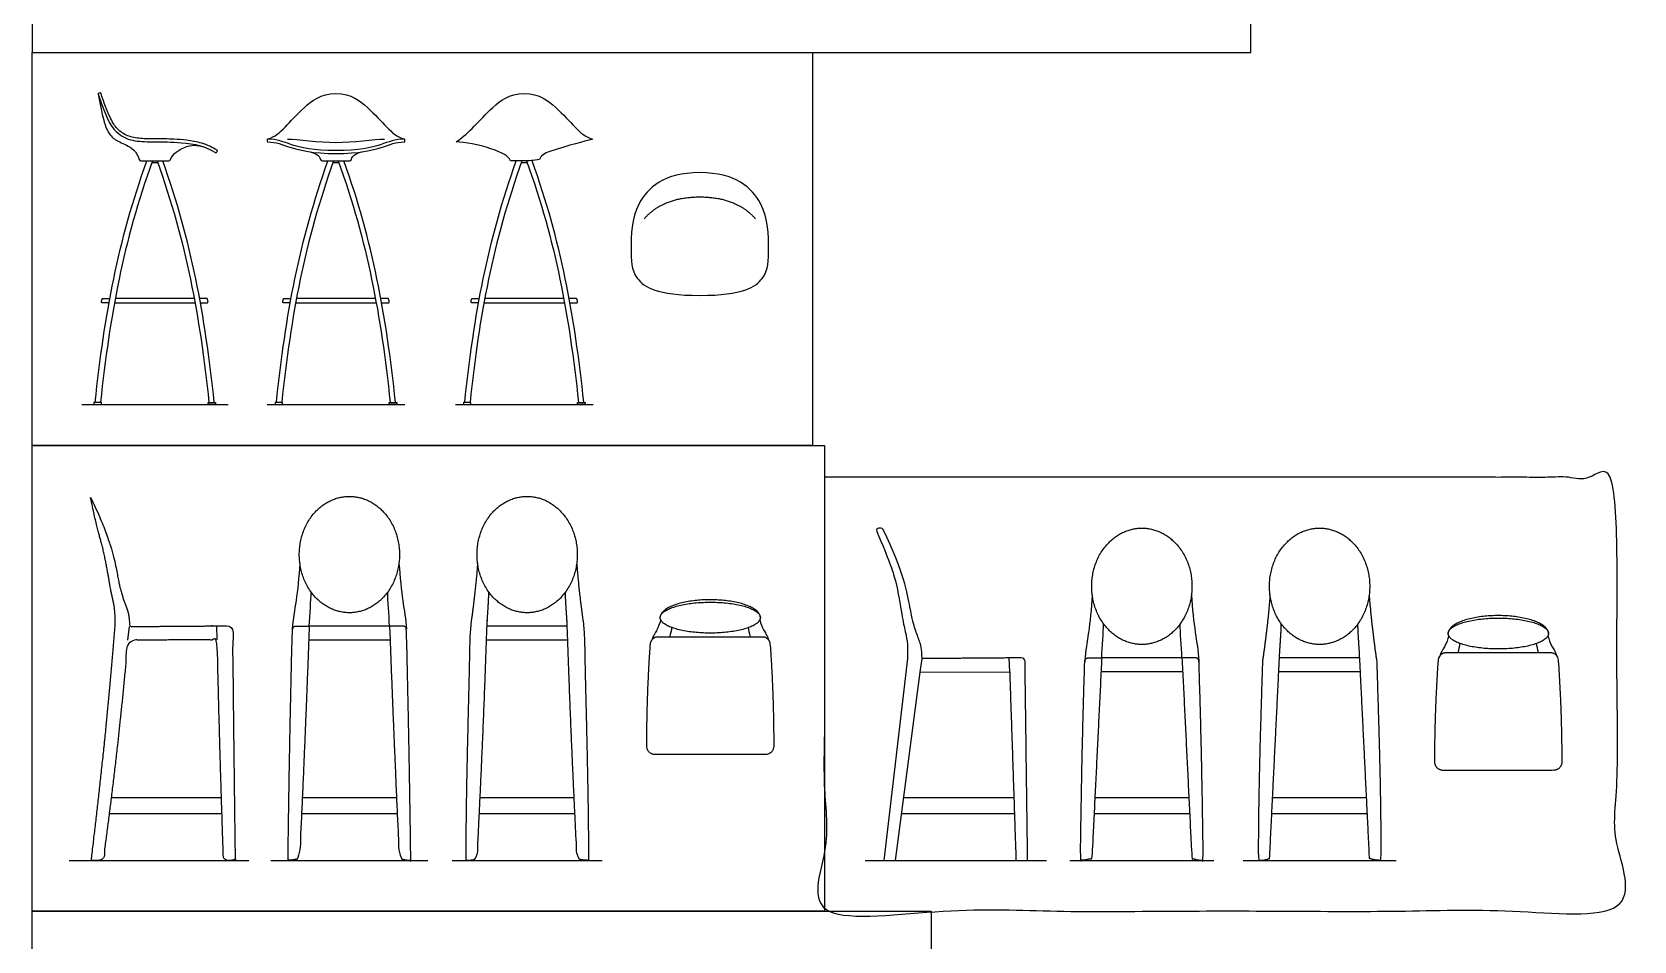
# Model space of a CAD drawing. Header units: millimetres. Extents: x 0 to 8.6, y -0.3 to 11.7.
# Drawn here: x 0.045 to 4.853, y 6.025 to 8.753 of the extents above; entities that cross this region are included whole.
import ezdxf

# ---------------------------------------------------------------- set-up
doc = ezdxf.new("R2010")
doc.units = ezdxf.units.MM
for name, color, linetype, true_color in [('AG-DIAGRAM', 7, 'Continuous', 0xfecc66), ('AG-FURNITURE', 7, 'Continuous', 0x66ccff), ('X-VPRT', 6, 'Continuous', 0xff00ff)]:
    doc.layers.add(name, color=color, linetype=linetype, true_color=true_color)

msp = doc.modelspace()

# ---------------------------------------------------------------- linework, layer by layer
at = {"layer": 'AG-DIAGRAM'}
for points in [[(0.195, 7.6351), (0.6338, 7.6351)], [(0.7509, 7.6351), (1.1637, 7.6351)], [(1.3161, 7.6351), (1.7288, 7.6351)], [(0.1562, 6.2674), (0.6962, 6.2674)], [(0.7618, 6.2674), (1.2335, 6.2674)], [(1.3062, 6.2674), (1.756, 6.2674)], [(2.5454, 6.2674), (3.0899, 6.2674)], [(3.1603, 6.2674), (3.5918, 6.2674)], [(3.6798, 6.2674), (4.1391, 6.2674)]]:
    msp.add_lwpolyline(points, dxfattribs=at)
at = {"layer": 'AG-FURNITURE'}
for p, q in [((0.3325, 6.928), (0.3378, 6.969)), ((0.601, 6.9294), (0.5996, 6.9709))]:
    msp.add_line(p, q, dxfattribs=at)
for points in [[(0.4048, 8.362), (0.4221, 8.362)], [(0.9486, 8.362), (0.9659, 8.362)], [(1.5138, 8.362), (1.5311, 8.362)], [(0.2925, 7.9405), (0.4136, 7.9405), (0.5343, 7.9405)], [(0.532, 7.9532), (0.4136, 7.9532), (0.2948, 7.9532)], [(0.8364, 7.9405), (0.9574, 7.9405), (1.0782, 7.9405)], [(1.0759, 7.9532), (0.9574, 7.9532), (0.8387, 7.9532)], [(1.4015, 7.9405), (1.5226, 7.9405), (1.6434, 7.9405)], [(1.641, 7.9532), (1.5226, 7.9532), (1.4039, 7.9532)], [(1.1202, 6.9284), (0.9977, 6.9284), (0.8751, 6.9284)], [(1.1182, 6.9702), (0.9977, 6.9702), (0.8772, 6.9702)], [(1.6536, 6.9284), (1.5311, 6.9284), (1.4085, 6.9284)], [(1.6516, 6.9702), (1.5311, 6.9702), (1.4106, 6.9702)], [(2.6728, 6.8736), (2.6015, 6.2674)], [(2.637, 6.2674), (2.7108, 6.8318), (2.9793, 6.8332)], [(2.7108, 6.8318), (2.7162, 6.8727)], [(2.9793, 6.8332), (2.978, 6.8747)], [(3.4986, 6.8332), (3.3761, 6.8332), (3.2535, 6.8332)], [(3.4965, 6.875), (3.3761, 6.875), (3.2556, 6.875)], [(4.032, 6.8332), (3.9095, 6.8332), (3.7869, 6.8332)], [(4.0299, 6.875), (3.9095, 6.875), (3.789, 6.875)], [(0.6137, 6.4546), (0.2826, 6.4546)], [(1.1391, 6.4546), (0.9977, 6.4546), (0.8562, 6.4546)], [(1.6723, 6.4546), (1.5311, 6.4546), (1.3899, 6.4546)], [(2.992, 6.4546), (2.6615, 6.4546)], [(3.5171, 6.4546), (3.3761, 6.4546), (3.235, 6.4546)], [(4.0505, 6.4546), (3.9095, 6.4546), (3.7684, 6.4546)], [(0.2768, 6.4078), (0.6152, 6.4078)], [(0.8541, 6.4078), (0.9977, 6.4078), (1.1412, 6.4078)], [(1.3877, 6.4078), (1.5311, 6.4078), (1.6745, 6.4078)], [(2.6553, 6.4078), (2.9935, 6.4078)], [(3.2327, 6.4078), (3.3761, 6.4078), (3.5194, 6.4078)], [(3.7661, 6.4078), (3.9095, 6.4078), (4.0528, 6.4078)], [(2.6015, 6.2674), (2.637, 6.2674)]]:
    msp.add_lwpolyline(points, dxfattribs=at)
for points in [[(0.231, 7.6351), (0.2533, 7.6351), (0.2533, 7.6414), (0.231, 7.6414)], [(0.5958, 7.6351), (0.5736, 7.6351), (0.5736, 7.6414), (0.5958, 7.6414)], [(0.7749, 7.6351), (0.7971, 7.6351), (0.7971, 7.6414), (0.7749, 7.6414)], [(1.1397, 7.6351), (1.1175, 7.6351), (1.1175, 7.6414), (1.1397, 7.6414)], [(1.3401, 7.6351), (1.3623, 7.6351), (1.3623, 7.6414), (1.3401, 7.6414)], [(1.7048, 7.6351), (1.6826, 7.6351), (1.6826, 7.6414), (1.7048, 7.6414)]]:
    msp.add_lwpolyline(points, close=True, dxfattribs=at)
for centre, radius, start, end in [((0.2451, 8.5674), 0.00187, 108.5723, 198.6446), ((0.2498, 8.5689), 0.00187, 18.643, 108.5723), ((0.7528, 8.4301), 0.00187, 89.3098, 180), ((0.7528, 8.4251), 0.00187, 180, 269.2796), ((1.1624, 8.4301), 0.00187, 0, 90.6902), ((1.1624, 8.4251), 0.00187, 270.7204, 360), ((0.3714, 8.3716), 0.00502, 193.9436, 270), ((0.4555, 8.3716), 0.00502, 270, 337.2059), ((0.5968, 8.3928), 0.00187, 237.3087, 326.62), ((0.5996, 8.3969), 0.00187, 326.62, 57.2957), ((0.916, 8.3716), 0.00502, 192.0649, 270), ((0.9986, 8.3716), 0.00502, 270, 347.9351), ((2.5869, 7.2572), 0.00717, 90, 203.4288), ((2.5929, 7.2572), 0.00717, 25.8525, 90), ((3.0141, 6.8637), 0.0113, 0.7481, 90.429)]:
    msp.add_arc(centre, radius, start, end, dxfattribs=at)
for points, knots in [([(0.2433, 8.5668), (0.2575, 8.4934), (0.2681, 8.459), (0.2901, 8.4294), (0.3245, 8.4173), (0.3601, 8.3962), (0.3665, 8.3704)], [0, 0, 0, 0, 0.2112318, 0.4224636, 0.6336954, 0.8353173, 0.8353173, 0.8353173, 0.8353173]), ([(0.2433, 8.5668), (0.2721, 8.4815), (0.3028, 8.4426), (0.352, 8.4239), (0.4136, 8.4239), (0.4685, 8.4239), (0.5572, 8.416), (0.5958, 8.3912)], [0.002018, 0.002018, 0.002018, 0.002018, 0.29345, 0.586901, 0.880351, 1.173801, 1.463362, 1.463362, 1.463362, 1.463362]), ([(0.6006, 8.3985), (0.5864, 8.4076), (0.5564, 8.4208), (0.5119, 8.4289), (0.4743, 8.4312), (0.4373, 8.4329), (0.3987, 8.4323), (0.3631, 8.4335), (0.3367, 8.4396), (0.3221, 8.4464), (0.3122, 8.4532), (0.3047, 8.4593), (0.2966, 8.4675), (0.2874, 8.4815), (0.2767, 8.5025), (0.2644, 8.5326), (0.2561, 8.5561), (0.2516, 8.5695)], [1.502152, 1.502152, 1.502152, 1.502152, 1.66835, 1.821553, 1.945573, 2.038495, 2.186032, 2.325591, 2.388704, 2.450661, 2.483701, 2.506985, 2.545481, 2.596874, 2.671361, 2.777321, 2.916657, 2.916657, 2.916657, 2.916657]), ([(0.7528, 8.4319), (0.7752, 8.4389), (0.8022, 8.4637), (0.8584, 8.5261), (0.9109, 8.5676), (0.9573, 8.5685)], [-0.8624673, -0.8624673, -0.8624673, -0.8624673, -0.5749782, -0.2874891, -0.0065247, -0.0065247, -0.0065247, -0.0065247]), ([(0.9573, 8.5685), (1.0037, 8.5676), (1.0561, 8.5261), (1.1124, 8.4637), (1.1394, 8.4389), (1.1618, 8.4319)], [-0.0065247, -0.0065247, -0.0065247, -0.0065247, 0.2744398, 0.5619289, 0.849418, 0.849418, 0.849418, 0.849418]), ([(1.7269, 8.4319), (1.7045, 8.4389), (1.6776, 8.4637), (1.6213, 8.5261), (1.5688, 8.5676), (1.5224, 8.5685), (1.476, 8.5676), (1.4236, 8.5261), (1.3673, 8.4637), (1.3404, 8.4389), (1.3179, 8.4232), (1.3443, 8.4229), (1.3851, 8.4154), (1.4603, 8.39), (1.4737, 8.3822), (1.4812, 8.3666), (1.4949, 8.3666), (1.5087, 8.3666), (1.5224, 8.3666), (1.5362, 8.3666), (1.55, 8.3666), (1.5686, 8.3705), (1.571, 8.3818), (1.5835, 8.3893), (1.6603, 8.4154), (1.7012, 8.4229), (1.7269, 8.4319)], [-0.849418, -0.849418, -0.849418, -0.849418, -0.558538, -0.267659, 0.016619, 0.016619, 0.016619, 0.300897, 0.591776, 0.918788, 0.918788, 0.918788, 1.261066, 1.261066, 1.61549, 1.61549, 1.61549, 1.673801, 1.673801, 1.673801, 1.754761, 1.754761, 1.754761, 1.89011, 1.89011, 2.429353, 2.429353, 2.429353, 2.429353]), ([(0.4601, 8.3696), (0.4686, 8.3898), (0.5041, 8.4096), (0.5302, 8.4163), (0.5571, 8.4094)], [0.981978, 0.981978, 0.981978, 0.981978, 1.17097, 1.3693665, 1.3693665, 1.3693665, 1.3693665]), ([(1.1624, 8.4319), (1.134, 8.4316), (1.1005, 8.4153), (1.026, 8.3973), (0.9574, 8.3973), (0.8891, 8.3973), (0.8147, 8.4153), (0.7812, 8.4316), (0.7528, 8.4319)], [1.454267, 1.454267, 1.454267, 1.454267, 1.795326, 2.143911, 2.143911, 2.143911, 2.491839, 2.832898, 2.832898, 2.832898, 2.832898]), ([(0.7528, 8.4232), (0.7792, 8.4229), (0.7946, 8.4154), (0.8217, 8.4067), (0.8494, 8.3979), (0.8883, 8.3886), (0.9574, 8.3886)], [2.8769151, 2.8769151, 2.8769151, 2.8769151, 3.2151975, 3.2151975, 3.2151975, 3.5606446, 3.5606446, 3.5606446, 3.5606446]), ([(0.9574, 8.3886), (1.0268, 8.3886), (1.0658, 8.3979), (1.0935, 8.4067), (1.1207, 8.4154), (1.136, 8.4229), (1.1624, 8.4232)], [0.7258753, 0.7258753, 0.7258753, 0.7258753, 1.0719676, 1.0719676, 1.0719676, 1.41025, 1.41025, 1.41025, 1.41025]), ([(0.916, 8.3666), (0.9298, 8.3666), (0.9435, 8.3666), (0.9573, 8.3666), (0.9711, 8.3666), (0.9848, 8.3666), (0.9986, 8.3666)], [-0.1215128, -0.1215128, -0.1215128, -0.1215128, -0.063881, -0.063881, -0.063881, -0.0062492, -0.0062492, -0.0062492, -0.0062492]), ([(2.7162, 6.8727), (2.7155, 6.9038), (2.7093, 6.9246), (2.6956, 6.9597), (2.6827, 7.0035), (2.6621, 7.1309), (2.5994, 7.2603)], [9.812222, 9.812222, 9.812222, 9.812222, 10.151111, 10.49, 10.828888, 11.164289, 11.164289, 11.164289, 11.164289]), ([(2.5803, 7.2543), (2.6174, 7.1688), (2.6388, 7.1091), (2.6573, 6.9941), (2.6652, 6.9561), (2.6741, 6.9207), (2.6728, 6.8736)], [-1.318364, -1.318364, -1.318364, -1.318364, -0.997934, -0.665289, -0.332645, 0, 0, 0, 0])]:
    msp.add_open_spline(points, degree=3, knots=knots, dxfattribs=at)
for points, degree in [([(0.2492, 8.5707), (0.2477, 8.5702), (0.2461, 8.5697), (0.2445, 8.5691)], 3), ([(0.7509, 8.4301), (0.7509, 8.4284), (0.7509, 8.4267), (0.7509, 8.4251)], 3), ([(0.8114, 8.4319), (0.841, 8.4319), (0.9083, 8.4219), (0.9573, 8.4219)], 3), ([(0.9573, 8.4219), (1.0063, 8.4219), (1.0736, 8.4319), (1.1031, 8.4319)], 3), ([(1.1643, 8.4251), (1.1643, 8.4267), (1.1643, 8.4284), (1.1643, 8.4301)], 3), ([(0.2347, 7.6414), (0.2629, 7.9062), (0.3032, 8.1253), (0.3895, 8.3663)], 3), ([(0.4064, 8.3666), (0.3188, 8.1217), (0.2788, 7.9049), (0.2506, 7.6414)], 3), ([(0.3714, 8.3666), (0.3994, 8.3666), (0.4274, 8.3666), (0.4555, 8.3666)], 3), ([(0.4204, 8.3666), (0.5081, 8.1217), (0.548, 7.9049), (0.5762, 7.6414)], 3), ([(0.5922, 7.6414), (0.5639, 7.9062), (0.5236, 8.1253), (0.4374, 8.3663)], 3), ([(0.5984, 8.3917), (0.5993, 8.3931), (0.6002, 8.3945), (0.6011, 8.3959)], 3), ([(0.7785, 7.6414), (0.8068, 7.9062), (0.8471, 8.1253), (0.9333, 8.3663)], 3), ([(0.9503, 8.3666), (0.8627, 8.1217), (0.8227, 7.9049), (0.7945, 7.6414)], 3), ([(0.8735, 8.3944), (0.8911, 8.3921), (0.9082, 8.3839), (0.9111, 8.3705)], 3), ([(0.9643, 8.3666), (1.0519, 8.1217), (1.0919, 7.9049), (1.1201, 7.6414)], 3), ([(1.136, 7.6414), (1.1078, 7.9062), (1.0675, 8.1253), (0.9813, 8.3663)], 3), ([(1.0035, 8.3705), (1.0064, 8.3839), (1.0235, 8.3921), (1.041, 8.3944)], 3), ([(1.3437, 7.6414), (1.3719, 7.9062), (1.4122, 8.1253), (1.4985, 8.3663)], 3), ([(1.5154, 8.3666), (1.4278, 8.1217), (1.3878, 7.9049), (1.3597, 7.6414)], 3), ([(1.5295, 8.3666), (1.6171, 8.1217), (1.6571, 7.9049), (1.6852, 7.6414)], 3), ([(1.7012, 7.6414), (1.673, 7.9062), (1.6326, 8.1253), (1.5464, 8.3663)], 3), ([(2.0494, 8.3311), (1.9414, 8.3311), (1.843, 8.2404), (1.843, 8.0937), (1.843, 8.0129), (1.9195, 7.9628), (2.0494, 7.9628)], 3), ([(2.0494, 7.9628), (2.1793, 7.9628), (2.2558, 8.0129), (2.2558, 8.0937), (2.2558, 8.2404), (2.1574, 8.3311), (2.0494, 8.3311)], 3), ([(1.8829, 8.193), (1.9401, 8.2583), (2.0494, 8.2583)], 2), ([(2.0494, 8.2583), (2.1587, 8.2583), (2.216, 8.193)], 2), ([(2.5929, 7.2644), (2.5909, 7.2644), (2.5889, 7.2644), (2.5869, 7.2644)], 3), ([(0.8489, 7.1595), (0.8461, 7.1163), (0.838, 7.039), (0.8284, 6.9932), (0.8264, 6.9609)], 3), ([(1.1465, 7.1595), (1.1493, 7.1163), (1.1574, 7.039), (1.167, 6.9932), (1.169, 6.9609)], 3), ([(0.8772, 6.9702), (0.8789, 7.0053), (0.8826, 7.0462), (0.8826, 7.0726)], 3), ([(1.1182, 6.9702), (1.1164, 7.0053), (1.1128, 7.0462), (1.1128, 7.0726)], 3), ([(3.2273, 7.0643), (3.2244, 7.021), (3.2164, 6.9438), (3.2068, 6.8979), (3.2048, 6.8657)], 3), ([(3.5248, 7.0643), (3.5277, 7.021), (3.5358, 6.9438), (3.5454, 6.8979), (3.5474, 6.8657)], 3), ([(1.9319, 6.9889), (1.929, 6.9774), (1.921, 6.9569), (1.9114, 6.9447), (1.9028, 6.9235)], 3), ([(2.2294, 6.9889), (2.2323, 6.9774), (2.2404, 6.9569), (2.25, 6.9447), (2.2574, 6.926)], 3), ([(3.2556, 6.875), (3.2573, 6.9101), (3.261, 6.951), (3.261, 6.9774)], 3), ([(3.4965, 6.875), (3.4948, 6.9101), (3.4911, 6.951), (3.4911, 6.9774)], 3), ([(1.9602, 6.9386), (1.9619, 6.948), (1.9656, 6.9588), (1.9656, 6.9658)], 3), ([(2.2011, 6.9386), (2.1994, 6.948), (2.1957, 6.9588), (2.1957, 6.9658)], 3), ([(4.2971, 6.9413), (4.2942, 6.9298), (4.2861, 6.9093), (4.2765, 6.8971), (4.268, 6.8759)], 3), ([(4.5946, 6.9413), (4.5975, 6.9298), (4.6055, 6.9093), (4.6152, 6.8971), (4.6226, 6.8784)], 3), ([(4.3254, 6.891), (4.3271, 6.9003), (4.3308, 6.9112), (4.3308, 6.9182)], 3), ([(4.5663, 6.891), (4.5646, 6.9003), (4.5609, 6.9112), (4.5609, 6.9182)], 3), ([(3.014, 6.875), (2.8651, 6.8738), (2.7162, 6.8727)], 2), ([(2.9793, 6.8332), (2.9888, 6.5503), (2.9982, 6.2674)], 2), ([(3.0332, 6.2674), (3.0293, 6.5656), (3.0254, 6.8638)], 2), ([(2.9982, 6.2674), (3.0157, 6.2674), (3.0332, 6.2674)], 2)]:
    msp.add_open_spline(points, degree=degree, dxfattribs=at)
for points, weights, degree, knots in [([(0.2763, 7.9405), (0.2649, 7.9405), (0.2565, 7.9405), (0.2501, 7.9405), (0.2565, 7.9532), (0.2689, 7.9532), (0.2786, 7.9532)], [1, 1, 1, 0.707106781187, 1, 1, 1], 2, [0.5020823, 0.5020823, 0.5020823, 0.557044, 0.557044, 0.6224939, 0.6224939, 0.6808153, 0.6808153, 0.6808153]), ([(0.5505, 7.9405), (0.5619, 7.9405), (0.5707, 7.9405), (0.577, 7.9405), (0.5707, 7.9532), (0.5607, 7.9532), (0.5482, 7.9532)], [1, 1, 1, 0.707106781187, 1, 1, 1], 2, [0.499307, 0.499307, 0.499307, 0.557044, 0.557044, 0.6224939, 0.6224939, 0.6877867, 0.6877867, 0.6877867]), ([(0.8202, 7.9405), (0.8087, 7.9405), (0.8004, 7.9405), (0.794, 7.9405), (0.8004, 7.9532), (0.8128, 7.9532), (0.8225, 7.9532)], [1, 1, 1, 0.707106781187, 1, 1, 1], 2, [0.5020823, 0.5020823, 0.5020823, 0.557044, 0.557044, 0.6224939, 0.6224939, 0.6808153, 0.6808153, 0.6808153]), ([(1.0944, 7.9405), (1.1057, 7.9405), (1.1145, 7.9405), (1.1209, 7.9405), (1.1145, 7.9532), (1.1046, 7.9532), (1.0921, 7.9532)], [1, 1, 1, 0.707106781187, 1, 1, 1], 2, [0.499307, 0.499307, 0.499307, 0.557044, 0.557044, 0.6224939, 0.6224939, 0.6877867, 0.6877867, 0.6877867]), ([(1.3853, 7.9405), (1.3739, 7.9405), (1.3655, 7.9405), (1.3592, 7.9405), (1.3655, 7.9532), (1.378, 7.9532), (1.3877, 7.9532)], [1, 1, 1, 0.707106781187, 1, 1, 1], 2, [0.5020823, 0.5020823, 0.5020823, 0.557044, 0.557044, 0.6224939, 0.6224939, 0.6808153, 0.6808153, 0.6808153]), ([(1.6595, 7.9405), (1.6709, 7.9405), (1.6797, 7.9405), (1.686, 7.9405), (1.6797, 7.9532), (1.6697, 7.9532), (1.6572, 7.9532)], [1, 1, 1, 0.707106781187, 1, 1, 1], 2, [0.499307, 0.499307, 0.499307, 0.557044, 0.557044, 0.6224939, 0.6224939, 0.6877867, 0.6877867, 0.6877867]), ([(0.221, 7.3565), (0.239, 7.2651), (0.2604, 7.2053), (0.279, 7.0903), (0.2868, 7.0523), (0.2957, 7.0169), (0.2944, 6.9698), (0.2707, 6.6715), (0.2469, 6.4695), (0.2231, 6.2674), (0.2349, 6.2674), (0.2468, 6.2674), (0.2586, 6.2674), (0.2832, 6.4555), (0.3078, 6.6437), (0.3325, 6.928), (0.422, 6.9285), (0.5115, 6.9289), (0.601, 6.9294), (0.6073, 6.6446), (0.6135, 6.456), (0.6198, 6.2674), (0.6315, 6.2674), (0.6431, 6.2674), (0.6548, 6.2674), (0.6522, 6.4662), (0.6496, 6.665), (0.647, 6.9601), (0.6469, 6.9666), (0.6422, 6.9712), (0.6356, 6.9712), (0.5364, 6.9704), (0.4371, 6.9697), (0.3378, 6.969), (0.3371, 7), (0.3309, 7.0208), (0.3173, 7.0559), (0.3043, 7.0997), (0.2837, 7.2271), (0.221, 7.3565)], [1, 1, 1, 1, 1, 1, 1, 1, 1, 1, 1, 1, 1, 1, 1, 1, 1, 1, 1, 1, 1, 1, 1, 1, 1, 1, 1, 1, 0.806048660455, 0.806048660455, 1, 1, 1, 1, 1, 1, 1, 1, 1, 1], 3, [-1.411113, -1.411113, -1.411113, -1.411113, -1.088302, -0.753186, -0.41807, -0.082953, -0.082953, -0.082953, 1.934403, 1.934403, 1.934403, 2.051706, 2.051706, 2.051706, 3.933043, 3.933043, 3.933043, 4.820551, 4.820551, 4.820551, 6.691554, 6.691554, 6.691554, 6.78797, 6.78797, 6.78797, 8.759453, 8.759453, 8.759453, 8.817768, 8.817768, 8.817768, 9.802176, 9.802176, 9.802176, 10.143583, 10.484989, 10.826396, 11.164289, 11.164289, 11.164289, 11.164289]), ([(1.1481, 7.185), (1.1481, 7.3596), (0.9977, 7.3596), (0.8473, 7.3596), (0.8473, 7.185), (0.8473, 7.0105), (0.9977, 7.0105), (1.1481, 7.0105), (1.1481, 7.185)], [1, 0.707106781187, 1, 0.707106781187, 1, 0.707106781187, 1, 0.707106781187, 1], 2, [0, 0, 0, 0.899713, 0.899713, 1.799425, 1.799425, 2.699138, 2.699138, 3.59885, 3.59885, 3.59885]), ([(1.6815, 7.185), (1.6815, 7.3596), (1.5311, 7.3596), (1.3807, 7.3596), (1.3807, 7.185), (1.3807, 7.0105), (1.5311, 7.0105), (1.6815, 7.0105), (1.6815, 7.185)], [1, 0.707106781187, 1, 0.707106781187, 1, 0.707106781187, 1, 0.707106781187, 1], 2, [0, 0, 0, 0.899713, 0.899713, 1.799425, 1.799425, 2.699138, 2.699138, 3.59885, 3.59885, 3.59885]), ([(3.5265, 7.0898), (3.5265, 7.2644), (3.3761, 7.2644), (3.2256, 7.2644), (3.2256, 7.0898), (3.2256, 6.9152), (3.3761, 6.9152), (3.5265, 6.9152), (3.5265, 7.0898)], [1, 0.707106781187, 1, 0.707106781187, 1, 0.707106781187, 1, 0.707106781187, 1], 2, [0, 0, 0, 0.899713, 0.899713, 1.799425, 1.799425, 2.699138, 2.699138, 3.59885, 3.59885, 3.59885]), ([(4.0599, 7.0898), (4.0599, 7.2644), (3.9095, 7.2644), (3.759, 7.2644), (3.759, 7.0898), (3.759, 6.9152), (3.9095, 6.9152), (4.0599, 6.9152), (4.0599, 7.0898)], [1, 0.707106781187, 1, 0.707106781187, 1, 0.707106781187, 1, 0.707106781187, 1], 2, [0, 0, 0, 0.899713, 0.899713, 1.799425, 1.799425, 2.699138, 2.699138, 3.59885, 3.59885, 3.59885]), ([(1.3823, 7.1595), (1.3795, 7.1163), (1.3714, 7.039), (1.3598, 6.9606), (1.3534, 6.6682), (1.3471, 6.471), (1.3469, 6.2674), (1.3563, 6.2674), (1.3657, 6.2674), (1.3811, 6.2732), (1.391, 6.4738), (1.4008, 6.6744), (1.4106, 6.9702), (1.4123, 7.0053), (1.416, 7.0462), (1.416, 7.0726)], [1, 1, 1, 1.01183703901, 1.01183703901, 1.01183703901, 1.01183703901, 1.01183703901, 1.01183703901, 1.01183703901, 1.01183703901, 1.01183703901, 1.01183703901, 1.01183703901, 1.01183703901, 1.01183703901], 3, [0, 0, 0, 0, 0.632139, 0.632139, 0.632139, 2.606411, 2.606411, 2.606411, 2.729252, 2.729252, 2.729252, 4.705747, 4.705747, 4.705747, 5.042445, 5.042445, 5.042445, 5.042445]), ([(1.6799, 7.1595), (1.6827, 7.1163), (1.6908, 7.039), (1.7024, 6.9606), (1.7087, 6.6682), (1.715, 6.471), (1.7152, 6.2674), (1.7059, 6.2674), (1.6965, 6.2674), (1.681, 6.2732), (1.6712, 6.4738), (1.6614, 6.6744), (1.6516, 6.9702), (1.6498, 7.0053), (1.6462, 7.0462), (1.6462, 7.0726)], [1, 1, 1, 1.01183713895, 1.01183713895, 1.01183713895, 1.01183713895, 1.01183713895, 1.01183713895, 1.01183713895, 1.01183713895, 1.01183713895, 1.01183713895, 1.01183713895, 1.01183713895, 1.01183713895], 3, [0, 0, 0, 0, 0.632139, 0.632139, 0.632139, 2.606411, 2.606411, 2.606411, 2.729253, 2.729253, 2.729253, 4.705747, 4.705747, 4.705747, 5.042445, 5.042445, 5.042445, 5.042445]), ([(2.2311, 6.9957), (2.2311, 7.0494), (2.0807, 7.0494), (1.9302, 7.0494), (1.9302, 6.9957)], [0.969598420568, 0.707106781187, 1, 0.707106781187, 0.969598420568], 2, [3.549443, 3.549443, 3.549443, 4.498563, 4.498563, 5.447683, 5.447683, 5.447683]), ([(2.2311, 6.9957), (2.2311, 7.0421), (2.0807, 7.0421), (1.9302, 7.0421), (1.9302, 6.9957), (1.9302, 6.9493), (2.0807, 6.9493), (2.2311, 6.9493), (2.2311, 6.9957)], [1, 0.707106781187, 1, 0.707106781187, 1, 0.707106781187, 1, 0.707106781187, 1], 2, [0, 0, 0, 0.899713, 0.899713, 1.799425, 1.799425, 2.699138, 2.699138, 3.59885, 3.59885, 3.59885]), ([(3.7607, 7.0643), (3.7578, 7.021), (3.7498, 6.9438), (3.7381, 6.8654), (3.7318, 6.6682), (3.7255, 6.471), (3.7253, 6.2674), (3.7347, 6.2674), (3.744, 6.2674), (3.7595, 6.2732), (3.7693, 6.4738), (3.7792, 6.6744), (3.789, 6.875), (3.7907, 6.9101), (3.7944, 6.951), (3.7944, 6.9774)], [1, 1, 1, 1.01183703901, 1.01183703901, 1.01183703901, 1.01183703901, 1.01183703901, 1.01183703901, 1.01183703901, 1.01183703901, 1.01183703901, 1.01183703901, 1.01183703901, 1.01183703901, 1.01183703901], 3, [0, 0, 0, 0, 0.632139, 0.632139, 0.632139, 2.606411, 2.606411, 2.606411, 2.729252, 2.729252, 2.729252, 4.705747, 4.705747, 4.705747, 5.042445, 5.042445, 5.042445, 5.042445]), ([(4.0582, 7.0643), (4.0611, 7.021), (4.0692, 6.9438), (4.0808, 6.8654), (4.0871, 6.6682), (4.0934, 6.471), (4.0936, 6.2674), (4.0843, 6.2674), (4.0749, 6.2674), (4.0594, 6.2732), (4.0496, 6.4738), (4.0398, 6.6744), (4.0299, 6.875), (4.0282, 6.9101), (4.0245, 6.951), (4.0245, 6.9774)], [1, 1, 1, 1.01183713895, 1.01183713895, 1.01183713895, 1.01183713895, 1.01183713895, 1.01183713895, 1.01183713895, 1.01183713895, 1.01183713895, 1.01183713895, 1.01183713895, 1.01183713895, 1.01183713895], 3, [0, 0, 0, 0, 0.632139, 0.632139, 0.632139, 2.606411, 2.606411, 2.606411, 2.729253, 2.729253, 2.729253, 4.705747, 4.705747, 4.705747, 5.042445, 5.042445, 5.042445, 5.042445]), ([(0.8772, 6.9702), (0.8567, 6.9702), (0.8363, 6.9702), (0.8267, 6.9702), (0.8264, 6.9606), (0.8169, 6.5696), (0.8135, 6.2674), (0.8276, 6.2674), (0.8477, 6.2732), (0.8625, 6.5741), (0.8772, 6.9702)], [1, 1, 1, 0.718355282352, 1, 1, 1, 1, 1, 1, 1], 2, [-0.792517, -0.792517, -0.792517, -0.658266, -0.658266, -0.60821, -0.60821, 1.366062, 1.366062, 1.488904, 1.488904, 3.465398, 3.465398, 3.465398]), ([(1.1182, 6.9702), (1.1386, 6.9702), (1.1591, 6.9702), (1.1687, 6.9702), (1.169, 6.9606), (1.1785, 6.5696), (1.1818, 6.2674), (1.1678, 6.2674), (1.1476, 6.2732), (1.1329, 6.5741), (1.1182, 6.9702)], [1, 1, 1, 0.718355282352, 1, 1, 1, 1, 1, 1, 1], 2, [-0.792517, -0.792517, -0.792517, -0.658266, -0.658266, -0.60821, -0.60821, 1.366062, 1.366062, 1.488904, 1.488904, 3.465398, 3.465398, 3.465398]), ([(4.5963, 6.9481), (4.5963, 7.0018), (4.4458, 7.0018), (4.2954, 7.0018), (4.2954, 6.9481)], [0.969598420568, 0.707106781187, 1, 0.707106781187, 0.969598420568], 2, [3.549443, 3.549443, 3.549443, 4.498563, 4.498563, 5.447683, 5.447683, 5.447683]), ([(4.5963, 6.9481), (4.5963, 6.9945), (4.4458, 6.9945), (4.2954, 6.9945), (4.2954, 6.9481), (4.2954, 6.9017), (4.4458, 6.9017), (4.5963, 6.9017), (4.5963, 6.9481)], [1, 0.707106781187, 1, 0.707106781187, 1, 0.707106781187, 1, 0.707106781187, 1], 2, [0, 0, 0, 0.899713, 0.899713, 1.799425, 1.799425, 2.699138, 2.699138, 3.59885, 3.59885, 3.59885]), ([(1.8902, 6.6098), (1.8902, 6.5849), (1.9151, 6.5849), (2.0807, 6.5849), (2.2462, 6.5849), (2.2712, 6.5849), (2.2712, 6.6098), (2.2712, 6.7618), (2.2605, 6.9137), (2.2605, 6.9386), (2.2369, 6.9386), (2.0807, 6.9386), (1.9244, 6.9386), (1.9008, 6.9386), (1.9008, 6.9137), (1.8902, 6.7618), (1.8902, 6.6098)], [1, 0.707106781187, 1, 1, 1, 0.707106781187, 1, 1, 1, 0.707106781187, 1, 1, 1, 0.707106781187, 1, 1, 1], 2, [0, 0, 0, 0.128458, 0.128458, 1.2149, 1.2149, 1.343358, 1.343358, 2.340254, 2.340254, 2.468712, 2.468712, 3.555154, 3.555154, 3.683612, 3.683612, 4.680507, 4.680507, 4.680507]), ([(4.2553, 6.5622), (4.2553, 6.5373), (4.2803, 6.5373), (4.4458, 6.5373), (4.6114, 6.5373), (4.6363, 6.5373), (4.6363, 6.5622), (4.6363, 6.7141), (4.6257, 6.8661), (4.6257, 6.891), (4.6021, 6.891), (4.4458, 6.891), (4.2896, 6.891), (4.266, 6.891), (4.266, 6.8661), (4.2553, 6.7141), (4.2553, 6.5622)], [1, 0.707106781187, 1, 1, 1, 0.707106781187, 1, 1, 1, 0.707106781187, 1, 1, 1, 0.707106781187, 1, 1, 1], 2, [0, 0, 0, 0.128458, 0.128458, 1.2149, 1.2149, 1.343358, 1.343358, 2.340254, 2.340254, 2.468712, 2.468712, 3.555154, 3.555154, 3.683612, 3.683612, 4.680507, 4.680507, 4.680507]), ([(3.2556, 6.875), (3.2351, 6.875), (3.2147, 6.875), (3.205, 6.875), (3.2047, 6.8654), (3.1952, 6.5696), (3.1919, 6.2674), (3.2059, 6.2674), (3.2261, 6.2732), (3.2408, 6.5741), (3.2556, 6.875)], [1, 1, 1, 0.718355282352, 1, 1, 1, 1, 1, 1, 1], 2, [-0.792517, -0.792517, -0.792517, -0.658266, -0.658266, -0.60821, -0.60821, 1.366062, 1.366062, 1.488904, 1.488904, 3.465398, 3.465398, 3.465398]), ([(3.4965, 6.875), (3.517, 6.875), (3.5375, 6.875), (3.5471, 6.875), (3.5474, 6.8654), (3.5569, 6.5696), (3.5602, 6.2674), (3.5462, 6.2674), (3.526, 6.2732), (3.5113, 6.5741), (3.4965, 6.875)], [1, 1, 1, 0.718355282352, 1, 1, 1, 1, 1, 1, 1], 2, [-0.792517, -0.792517, -0.792517, -0.658266, -0.658266, -0.60821, -0.60821, 1.366062, 1.366062, 1.488904, 1.488904, 3.465398, 3.465398, 3.465398])]:
    msp.add_rational_spline(points, weights, degree=degree, knots=knots, dxfattribs=at)
at = {"layer": 'X-VPRT'}
for points in [[(0.0452, 9.9108), (0.0452, 8.6916), (3.7028, 8.6916), (3.7028, 9.9108)], [(0.0452, 8.6916), (2.3876, 8.6916), (2.3876, 7.512), (0.0452, 7.512)], [(0.0452, 7.512), (2.4236, 7.512), (2.4236, 6.115), (0.0452, 6.115)], [(0.0452, 6.115), (2.7432, 6.115), (2.7432, 4.8704), (0.0452, 4.8704)]]:
    msp.add_lwpolyline(points, close=True, dxfattribs=at)
msp.add_open_spline([(2.4236, 7.4168), (3.6127, 7.4168), (4.8019, 7.4168), (4.8019, 6.7659), (4.8019, 6.115), (3.6127, 6.115), (2.4236, 6.115), (2.4236, 6.7659), (2.4236, 7.4168)], degree=2, knots=[0, 0, 0, 5, 5, 5.5, 5.5, 6, 6, 6.5, 6.5, 6.5], dxfattribs=at)

doc.saveas('drawing.dxf')
